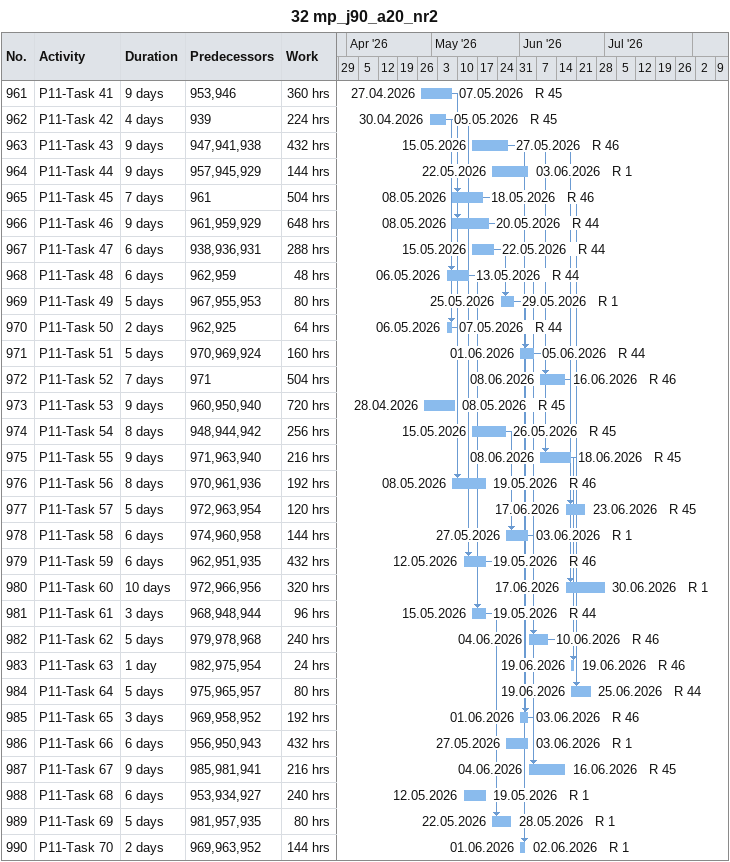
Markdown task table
32 mp_j90_a20_nr2

| ID | Task | Duration | Start | Finish | Predecessors | Resources | Work (h) |
|---|---|---|---|---|---|---|---|
| 961 | P11-Task 41 | 9d | 2026-04-27 | 2026-05-07 | 953, 946 | R 45 | 360 |
| 962 | P11-Task 42 | 4d | 2026-04-30 | 2026-05-05 | 939 | R 45 | 224 |
| 963 | P11-Task 43 | 9d | 2026-05-15 | 2026-05-27 | 947, 941, 938 | R 46 | 432 |
| 964 | P11-Task 44 | 9d | 2026-05-22 | 2026-06-03 | 957, 945, 929 | R 1 | 144 |
| 965 | P11-Task 45 | 7d | 2026-05-08 | 2026-05-18 | 961 | R 46 | 504 |
| 966 | P11-Task 46 | 9d | 2026-05-08 | 2026-05-20 | 961, 959, 929 | R 44 | 648 |
| 967 | P11-Task 47 | 6d | 2026-05-15 | 2026-05-22 | 938, 936, 931 | R 44 | 288 |
| 968 | P11-Task 48 | 6d | 2026-05-06 | 2026-05-13 | 962, 959 | R 44 | 48 |
| 969 | P11-Task 49 | 5d | 2026-05-25 | 2026-05-29 | 967, 955, 953 | R 1 | 80 |
| 970 | P11-Task 50 | 2d | 2026-05-06 | 2026-05-07 | 962, 925 | R 44 | 64 |
| 971 | P11-Task 51 | 5d | 2026-06-01 | 2026-06-05 | 970, 969, 924 | R 44 | 160 |
| 972 | P11-Task 52 | 7d | 2026-06-08 | 2026-06-16 | 971 | R 46 | 504 |
| 973 | P11-Task 53 | 9d | 2026-04-28 | 2026-05-08 | 960, 950, 940 | R 45 | 720 |
| 974 | P11-Task 54 | 8d | 2026-05-15 | 2026-05-26 | 948, 944, 942 | R 45 | 256 |
| 975 | P11-Task 55 | 9d | 2026-06-08 | 2026-06-18 | 971, 963, 940 | R 45 | 216 |
| 976 | P11-Task 56 | 8d | 2026-05-08 | 2026-05-19 | 970, 961, 936 | R 46 | 192 |
| 977 | P11-Task 57 | 5d | 2026-06-17 | 2026-06-23 | 972, 963, 954 | R 45 | 120 |
| 978 | P11-Task 58 | 6d | 2026-05-27 | 2026-06-03 | 974, 960, 958 | R 1 | 144 |
| 979 | P11-Task 59 | 6d | 2026-05-12 | 2026-05-19 | 962, 951, 935 | R 46 | 432 |
| 980 | P11-Task 60 | 10d | 2026-06-17 | 2026-06-30 | 972, 966, 956 | R 1 | 320 |
| 981 | P11-Task 61 | 3d | 2026-05-15 | 2026-05-19 | 968, 948, 944 | R 44 | 96 |
| 982 | P11-Task 62 | 5d | 2026-06-04 | 2026-06-10 | 979, 978, 968 | R 46 | 240 |
| 983 | P11-Task 63 | 1d | 2026-06-19 | 2026-06-19 | 982, 975, 954 | R 46 | 24 |
| 984 | P11-Task 64 | 5d | 2026-06-19 | 2026-06-25 | 975, 965, 957 | R 44 | 80 |
| 985 | P11-Task 65 | 3d | 2026-06-01 | 2026-06-03 | 969, 958, 952 | R 46 | 192 |
| 986 | P11-Task 66 | 6d | 2026-05-27 | 2026-06-03 | 956, 950, 943 | R 1 | 432 |
| 987 | P11-Task 67 | 9d | 2026-06-04 | 2026-06-16 | 985, 981, 941 | R 45 | 216 |
| 988 | P11-Task 68 | 6d | 2026-05-12 | 2026-05-19 | 953, 934, 927 | R 1 | 240 |
| 989 | P11-Task 69 | 5d | 2026-05-22 | 2026-05-28 | 981, 957, 935 | R 1 | 80 |
| 990 | P11-Task 70 | 2d | 2026-06-01 | 2026-06-02 | 969, 963, 952 | R 1 | 144 |
